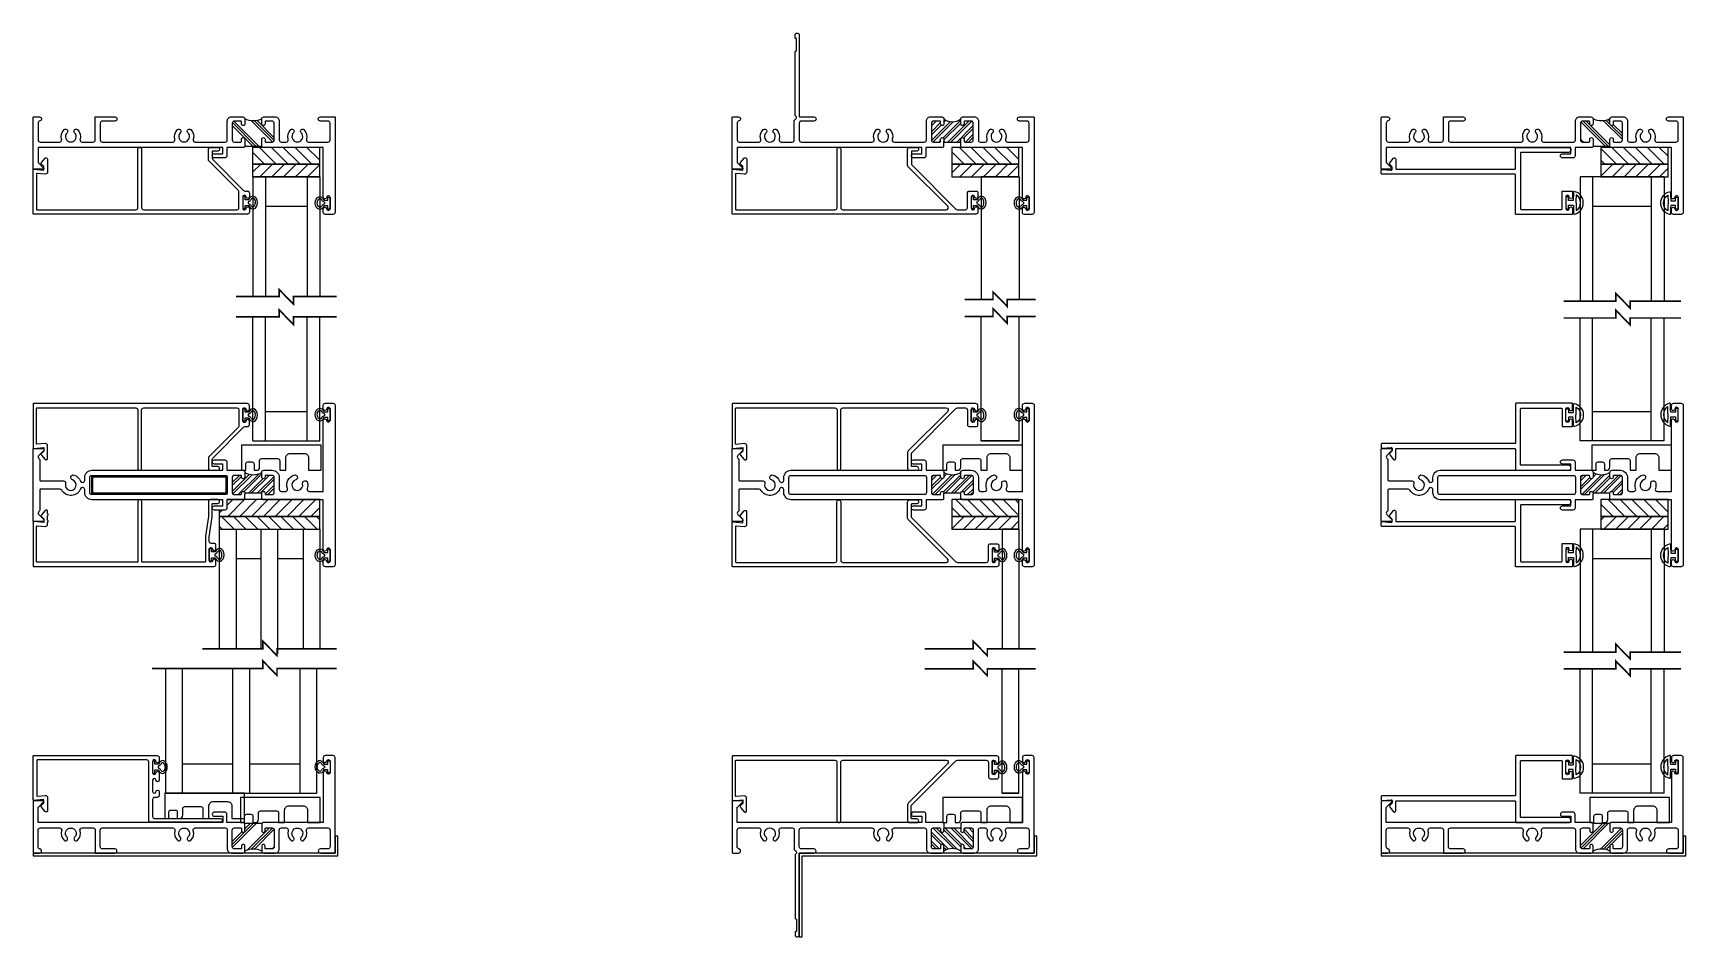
# Model space of a CAD drawing. Extents: x -23 to 190, y -172 to 85.
# Drawn here: x -4.06 to 20.58, y 8.62 to 22.09 of the extents above; entities that cross this region are included whole.
import ezdxf

# ---------------------------------------------------------------- set-up
doc = ezdxf.new("R2010")
doc.units = 0
doc.header["$MEASUREMENT"] = 0
doc.layers.get('0').update_dxf_attribs({"linetype": 'CONTINUOUS'})
for name, color, linetype in [('ALUM-RED', 1, 'CONTINUOUS'), ('Ballons', 7, 'CONTINUOUS'), ('DIM', 7, 'CONTINUOUS'), ('FRAME', 1, 'CONTINUOUS'), ('GEOMETRY', 1, 'CONTINUOUS'), ('GLASS', 7, 'CONTINUOUS'), ('MISC.', 7, 'CONTINUOUS'), ('PROFILE NUMBER', 150, 'CONTINUOUS'), ('SETTING BLOCKS', 7, 'CONTINUOUS'), ('SETTING_BLOCK', 4, 'CONTINUOUS'), ('TEXT', 7, 'CONTINUOUS')]:
    doc.layers.add(name, color=color, linetype=linetype)

# ---------------------------------------------------------------- blocks, each defined once
blk = doc.blocks.new('3801 1 INCH GLASS STOP')
blk.add_lwpolyline([(2.741, 0.327, -0.414214), (2.769, 0.299, -0.414214), (2.741, 0.271), (2.669, 0.271, 0.414214), (2.659, 0.261), (2.659, 0.167, 0.198912), (2.668, 0.145), (3.128, -0.315, 0.198912), (3.15, -0.324), (3.183, -0.324, -0.414214), (3.214, -0.355), (3.214, -0.408, -0.414214), (3.189, -0.433, -0.399638), (3.164, -0.41, 0.400364), (3.139, -0.386, 0.414214), (3.114, -0.411), (3.114, -0.581, 0.414214), (3.139, -0.606), (3.139, -0.606, 0.399638), (3.164, -0.582, -0.399638), (3.189, -0.558, -0.414214), (3.214, -0.583), (3.214, -0.637, -0.414214), (3.183, -0.668), (-0.001, -0.668, -0.414214), (-0.011, -0.658), (-0.011, -0.01, -0.440011), (0, 0), (0.149, -0.013), (0.149, 0.04), (0.115, 0.074, -0.395486), (0.114, 0.102), (0.17, 0.165, -0.691708), (0.205, 0.152), (0.205, -0.04, -0.440011), (0.171, -0.071), (0.05, -0.061, 0.440011), (0.039, -0.071), (0.039, -0.593, 0.414214), (0.049, -0.603), (1.52, -0.603, 0.414214), (1.551, -0.572), (1.551, 0.299, -0.414214), (1.579, 0.327, -0.414214), (1.607, 0.299), (1.607, -0.572, 0.414214), (1.638, -0.603), (3.027, -0.603, 0.414214), (3.058, -0.572), (3.058, -0.337, 0.198912), (3.049, -0.315), (2.612, 0.122, -0.198912), (2.603, 0.144), (2.603, 0.296, -0.414214), (2.634, 0.327)], format="xyb", close=True)
blk = doc.blocks.new('3806 MULLION')
h = blk.add_hatch()
h.set_pattern_fill('ANSI32', color=256, scale=0.25, style=0)
h.set_pattern_definition([(45, (-1.96831, -4.979215), (-0.0662913, 0.0662913), []), (45, (-1.92411, -4.979215), (-0.0662913, 0.0662913), [])])
h.paths.add_polyline_path([(-1.369, 0.094, -0.414214), (-1.394, 0.118), (-1.394, 0.134, 0.414214), (-1.404, 0.144), (-1.5, 0.144, 0.414214), (-1.531, 0.113), (-1.531, -0.113, 0.414214), (-1.5, -0.143), (-1.404, -0.143, 0.414214), (-1.394, -0.133), (-1.394, -0.118, -0.414214), (-1.369, -0.094, -0.414214), (-1.344, -0.118), (-1.093, -0.118, -0.414214), (-1.068, -0.094, -0.414214), (-1.043, -0.118), (-1.043, -0.133, 0.414214), (-1.033, -0.143), (-0.937, -0.143, 0.414214), (-0.906, -0.113), (-0.906, 0.113, 0.414214), (-0.937, 0.144), (-1.033, 0.144, 0.414214), (-1.043, 0.134), (-1.043, 0.118, -0.414214), (-1.068, 0.094, -0.414214), (-1.093, 0.118), (-1.093, 0.188, -0.275826), (-1.344, 0.188), (-1.344, 0.118, -0.414214)])
for p, q in [((-1.344, -0.118), (-1.093, -0.118)), ((-1.344, -0.203), (-1.344, -0.133))]:
    blk.add_line(p, q)
for points in [[(-1.093, -0.133), (-1.093, -0.118, -0.414214), (-1.068, -0.094, -0.414214), (-1.043, -0.118), (-1.043, -0.133, 0.414214), (-1.033, -0.143), (-0.937, -0.143, 0.414214), (-0.906, -0.113), (-0.906, 0.113, 0.414214), (-0.937, 0.144), (-1.033, 0.144, 0.414214), (-1.043, 0.134), (-1.043, 0.118, -0.414214), (-1.068, 0.094, -0.414214), (-1.093, 0.118), (-1.093, 0.188, -0.414214), (-1.062, 0.219), (-0.937, 0.219, -0.414214), (-0.831, 0.113), (-0.831, -0.062, 0.414214), (-0.8, -0.094), (-0.738, -0.094, 0.517938), (-0.709, -0.052, -0.42659), (-0.608, 0.149, -0.510157), (-0.56, 0.113), (-0.56, 0.112, -0.323599), (-0.586, 0.077, 2.284894), (-0.483, 0.018, -0.323599), (-0.466, 0.058), (-0.465, 0.058, -0.510157), (-0.41, 0.035, -0.142368), (-0.415, -0.052, 0.517938), (-0.386, -0.094), (-0.175, -0.094), (-0.175, 0.91), (-0.175, 0.961, -0.414214), (-0.15, 0.986, -0.399638), (-0.125, 0.962, 0.399638), (-0.1, 0.939), (-0.1, 0.939, 0.414214), (-0.075, 0.964), (-0.075, 1.134, 0.414214), (-0.1, 1.159), (-0.1, 1.159, 0.399638), (-0.125, 1.135, -0.399638), (-0.15, 1.111), (-0.15, 1.111, -0.414214), (-0.175, 1.136), (-0.175, 1.188, -0.414214), (-0.144, 1.219), (-0.031, 1.219, -0.414214), (0, 1.188), (0, 0), (0, -1.188, -0.414214), (-0.031, -1.219), (-0.144, -1.219, -0.414214), (-0.175, -1.188), (-0.175, -1.136, -0.414214), (-0.15, -1.111), (-0.15, -1.111, -0.399638), (-0.125, -1.135, 0.399638), (-0.1, -1.159), (-0.1, -1.159, 0.414214), (-0.075, -1.133), (-0.075, -0.964, 0.414214), (-0.1, -0.938), (-0.1, -0.938, 0.399638), (-0.125, -0.962, -0.399638), (-0.15, -0.986, -0.414214), (-0.175, -0.961), (-0.175, -0.909), (-0.175, -0.219), (-1.078, -0.219), (-1.093, -0.203)], [(-3.625, -0.143, -0.414214), (-3.656, -0.113), (-3.656, 0.113, -0.414214), (-3.625, 0.144), (-1.637, 0.144, -0.414214), (-1.606, 0.113), (-1.606, -0.113, -0.414214), (-1.637, -0.143)]]:
    blk.add_lwpolyline(points, format="xyb", close=True)
blk.add_lwpolyline([(-1.344, -0.203), (-1.359, -0.219), (-1.612, -0.219), (-1.612, -0.344, -0.414214), (-1.643, -0.374), (-1.799, -0.374, -0.414214), (-1.83, -0.344, -0.414214), (-1.799, -0.312), (-1.674, -0.312), (-1.674, -0.219), (-3.625, -0.219, -0.414214), (-3.731, -0.113), (-3.731, -0.068, 0.414214), (-3.762, -0.037), (-3.764, -0.037, 0.308174), (-3.793, -0.057, -0.627979), (-4.073, -0.078, 0.267949), (-4.1, -0.062), (-4.39, -0.062, 0.414214), (-4.4, -0.072), (-4.4, -0.37, -0.237131), (-4.413, -0.395, 0.457629), (-4.416, -0.441), (-4.346, -0.511, -0.668179), (-4.36, -0.546), (-4.49, -0.546, -0.414214), (-4.5, -0.535), (-4.5, 0), (-4.5, 0.536, -0.414214), (-4.49, 0.546), (-4.36, 0.546, -0.668179), (-4.346, 0.511), (-4.416, 0.441, 0.457629), (-4.413, 0.395, -0.237131), (-4.4, 0.37), (-4.4, 0.073, 0.414214), (-4.39, 0.063), (-4.045, 0.063, -0.500407), (-4.016, 0.023, 2.386509), (-3.914, 0.077, -0.326072), (-3.94, 0.113, -0.502305), (-3.892, 0.149, -0.227368), (-3.793, 0.057, 0.308174), (-3.764, 0.038), (-3.762, 0.038, 0.414214), (-3.731, 0.069), (-3.731, 0.113, -0.414214), (-3.625, 0.219), (-1.674, 0.219), (-1.674, 0.313), (-1.799, 0.313, -0.414214), (-1.83, 0.344, -0.414214), (-1.799, 0.375), (-1.643, 0.375, -0.414214), (-1.612, 0.344), (-1.612, 0.228, 0.414214), (-1.602, 0.219), (-1.375, 0.219, -0.414214), (-1.344, 0.188), (-1.344, 0.118, -0.414214), (-1.369, 0.094, -0.414214), (-1.394, 0.118), (-1.394, 0.134, 0.414214), (-1.404, 0.144), (-1.5, 0.144, 0.414214), (-1.531, 0.113), (-1.531, -0.113, 0.414214), (-1.5, -0.143), (-1.404, -0.143, 0.414214), (-1.394, -0.133), (-1.394, -0.118, -0.414214), (-1.369, -0.094, -0.414214), (-1.344, -0.118), (-1.344, -0.133)], format="xyb")
blk.add_arc((-1.219, 0.398), 0.245, 239.1595, 300.8405)
blk = doc.blocks.new('3800 NAIL-ON FRAME')
h = blk.add_hatch()
h.set_pattern_fill('ANSI32', color=256, scale=0.25, style=0)
h.set_pattern_definition([(45, (-3.29232, -6.189), (-0.0662913, 0.0662913), []), (45, (-3.24812, -6.189), (-0.0662913, 0.0662913), [])])
h.paths.add_polyline_path([(2.143, 0.361, 0.414214), (2.112, 0.392), (2.017, 0.392, 0.414214), (2.006, 0.382), (2.006, 0.351, -0.414214), (1.982, 0.326, -0.414214), (1.956, 0.351), (1.956, 0.423, -0.324768), (1.706, 0.423), (1.706, 0.351, -0.414214), (1.681, 0.326, -0.414214), (1.655, 0.351), (1.655, 0.382, 0.414214), (1.645, 0.392), (1.549, 0.392, 0.414214), (1.518, 0.361), (1.518, 0.111, 0.414214), (1.549, 0.08), (1.645, 0.08, 0.414214), (1.655, 0.09), (1.655, 0.121, -0.414214), (1.681, 0.146, -0.414214), (1.706, 0.121), (1.706, 0.09, 0.414214), (1.715, 0.08), (1.946, 0.08, 0.414214), (1.956, 0.09), (1.956, 0.121, -0.414214), (1.982, 0.146, -0.414214), (2.006, 0.121), (2.006, 0.09, 0.414214), (2.017, 0.08), (2.112, 0.08, 0.414214), (2.143, 0.111)])
blk.add_line((1.706, 0.015), (1.706, 0.09))
blk.add_lwpolyline([(1.706, 0.015), (1.691, 0), (1.437, 0), (1.437, -0.125, -0.414214), (1.407, -0.156), (1.251, -0.156, -0.414214), (1.22, -0.125, -0.414214), (1.251, -0.094), (1.376, -0.094), (1.376, 0), (-1.376, 0), (-1.376, -0.224, 0.198912), (-1.373, -0.231), (-1.293, -0.31, -0.668179), (-1.3, -0.327), (-1.441, -0.327, -0.414214), (-1.451, -0.317), (-1.451, 0.444, -0.414214), (-1.441, 0.454), (-1.357, 0.454, -0.414214), (-1.326, 0.423, -0.358249), (-1.35, 0.393, 0.358249), (-1.376, 0.362), (-1.376, 0.111, 0.414214), (-1.345, 0.08), (-1.055, 0.08, 0.5024), (-1.025, 0.12, -0.280293), (-0.988, 0.264, -0.498955), (-0.939, 0.256, -0.334263), (-0.945, 0.219, 2.470836), (-0.832, 0.219, -0.334263), (-0.838, 0.256), (-0.838, 0.256, -0.498955), (-0.789, 0.264, -0.280293), (-0.752, 0.12, 0.5024), (-0.722, 0.08), (-0.556, 0.08, 0.414214), (-0.525, 0.111), (-0.525, 0.399), (-0.491, 0.434), (-0.491, 0.454), (-0.513, 0.476), (-0.513, 1.426, -0.443866), (-0.501, 1.436, 0.443866), (-0.491, 1.446), (-0.491, 1.614, 0.414214), (-0.501, 1.624), (-0.502, 1.624, -0.414214), (-0.513, 1.634), (-0.513, 1.673, -0.414214), (-0.482, 1.704, -0.414214), (-0.451, 1.673), (-0.451, 0.464, 0.414214), (-0.441, 0.454), (-0.232, 0.454, -0.414214), (-0.201, 0.423, -0.414214), (-0.232, 0.392), (-0.419, 0.392, 0.414214), (-0.451, 0.361), (-0.451, 0.111, 0.414214), (-0.419, 0.08), (0.633, 0.08, 0.5024), (0.663, 0.12, -0.280293), (0.7, 0.264, -0.498955), (0.749, 0.256, -0.334263), (0.743, 0.219, 2.470836), (0.856, 0.219, -0.334263), (0.85, 0.256, -0.498955), (0.899, 0.264, -0.280293), (0.936, 0.12, 0.5024), (0.966, 0.08), (1.412, 0.08, 0.414214), (1.444, 0.111), (1.444, 0.392, -0.414214), (1.506, 0.454), (1.674, 0.454, -0.414214), (1.706, 0.423), (1.706, 0.351, -0.414214), (1.681, 0.326, -0.414214), (1.655, 0.351), (1.655, 0.382, 0.414214), (1.645, 0.392), (1.549, 0.392, 0.414214), (1.518, 0.361), (1.518, 0.111, 0.414214), (1.549, 0.08), (1.645, 0.08, 0.414214), (1.655, 0.09), (1.655, 0.121, -0.414214), (1.681, 0.146, -0.414214), (1.706, 0.121), (1.706, 0.09, 0.414214), (1.715, 0.08), (1.946, 0.08, 0.414214), (1.956, 0.09), (1.956, 0.121, -0.414214), (1.982, 0.146, -0.414214), (2.006, 0.121), (2.006, 0.09, 0.414214), (2.017, 0.08), (2.112, 0.08, 0.414214), (2.143, 0.111), (2.143, 0.361, 0.414214), (2.112, 0.392), (2.017, 0.392, 0.414214), (2.006, 0.382), (2.006, 0.351, -0.414214), (1.982, 0.326), (1.982, 0.326, -0.414214), (1.956, 0.351), (1.956, 0.423, -0.414214), (1.988, 0.454), (2.157, 0.454, -0.414214), (2.219, 0.392), (2.219, 0.111, 0.414214), (2.249, 0.08), (2.321, 0.08, 0.5024), (2.351, 0.12, -0.280293), (2.388, 0.264, -0.498955), (2.437, 0.256, -0.334263), (2.431, 0.219, 2.470836), (2.544, 0.219, -0.334263), (2.538, 0.256, -0.498955), (2.587, 0.264, -0.280293), (2.624, 0.12, 0.5024), (2.654, 0.08), (2.943, 0.08, 0.414214), (2.975, 0.111), (2.975, 0.361, 0.414214), (2.943, 0.392), (2.831, 0.392, -0.414214), (2.799, 0.423, -0.414214), (2.831, 0.454), (3.04, 0.454, -0.414214), (3.049, 0.444), (3.049, 0.444), (3.049, -0.969, -0.414214), (3.018, -1), (2.905, -1, -0.414214), (2.874, -0.969), (2.874, -0.918, -0.414214), (2.9, -0.893), (2.9, -0.893, -0.399638), (2.924, -0.916, 0.399638), (2.949, -0.94), (2.95, -0.94, 0.414214), (2.975, -0.915), (2.975, -0.745, 0.414214), (2.95, -0.72), (2.949, -0.72, 0.399638), (2.924, -0.744, -0.399638), (2.9, -0.768, -0.414214), (2.874, -0.743), (2.874, -0.691), (2.874, 0), (1.971, 0), (1.956, 0.015), (1.956, 0.09)], format="xyb")
blk.add_arc((1.831, 0.596), 0.214, 234.0157, 305.9843)
blk = doc.blocks.new('3802 45 GLASS STOP')
blk.add_lwpolyline([(3.939, -0.433, -0.399638), (3.914, -0.41, 0.400364), (3.889, -0.386, 0.414214), (3.864, -0.411), (3.864, -0.581, 0.414214), (3.889, -0.606), (3.889, -0.606, 0.399638), (3.914, -0.582, -0.399638), (3.939, -0.558, -0.414214), (3.964, -0.583), (3.964, -0.637, -0.414214), (3.933, -0.668), (-0.001, -0.668, -0.414214), (-0.011, -0.658), (-0.011, -0.01, -0.440011), (0, 0), (0.149, -0.013), (0.149, 0.04), (0.115, 0.074, -0.395486), (0.114, 0.102), (0.17, 0.165, -0.691708), (0.205, 0.152), (0.205, -0.04, -0.440011), (0.171, -0.071), (0.05, -0.061, 0.440011), (0.039, -0.071), (0.039, -0.593, 0.414214), (0.049, -0.603), (1.52, -0.603, 0.414214), (1.551, -0.572), (1.551, 0.299, -0.414214), (1.579, 0.327), (1.579, 0.327, -0.414214), (1.607, 0.299), (1.607, -0.572, 0.414214), (1.638, -0.603), (3.179, -0.603, 0.668179), (3.2, -0.55), (2.612, 0.038, -0.198912), (2.603, 0.06), (2.603, 0.296, -0.414214), (2.634, 0.327), (2.741, 0.327, -0.414214), (2.769, 0.299, -0.414214), (2.741, 0.271), (2.669, 0.271, 0.414214), (2.659, 0.261), (2.659, 0.071), (3.324, -0.594, 0.198912), (3.345, -0.603), (3.777, -0.603, 0.414214), (3.808, -0.572), (3.808, -0.355, -0.414214), (3.839, -0.324), (3.933, -0.324, -0.414214), (3.964, -0.355), (3.964, -0.408, -0.414214)], format="xyb", close=True)
blk = doc.blocks.new('A$C3BF656AD')
at = {"layer": 'SETTING BLOCKS'}
h = blk.add_hatch(dxfattribs=at)
h.set_pattern_fill('ANSI31', color=256, scale=0.25, angle=90, style=0)
h.set_pattern_definition([(135, (0.820812, -8.054306), (-0.02209709, -0.02209709), [])])
h.paths.add_polyline_path([(0, 0.0625), (0.25, 0.0625), (0.25, 0.1095), (0, 0.1095)])
h = blk.add_hatch(dxfattribs=at)
h.set_pattern_fill('ANSI31', color=256, scale=0.25, style=0)
h.set_pattern_definition([(45, (-2.098375, -8.085556), (-0.02209709, 0.02209709), [])])
h.paths.add_polyline_path([(0, 0), (0.25, 0), (0.25, 0.0625), (0, 0.0625)])
for points in [[(0, 0.0625), (0, 0.1095), (0.25, 0.1095), (0.25, 0.0625)], [(0, 0), (0, 0.0625), (0.25, 0.0625), (0.25, 0)]]:
    blk.add_lwpolyline(points, close=True, dxfattribs=at)
blk = doc.blocks.new('*U144')
at = {"layer": 'PROFILE NUMBER', "color": 5}
for p, q in [((-0.016, 0.092), (-0.013, 0.083)), ((-0.013, 0.083), (0.013, 0.083)), ((0.013, 0.083), (0.016, 0.092))]:
    blk.add_line(p, q, dxfattribs=at)
blk.add_lwpolyline([(-0.043, 0.091), (-0.043, 0.034), (-0.09, 0.034), (-0.09, 0), (0.09, 0), (0.09, 0.034), (0.043, 0.034), (0.043, 0.091)], dxfattribs=at)
for centre, start, end in [((-0.073, 0.071), 19.8289, 61.175), ((0.073, 0.071), 118.7633, 160.1945)]:
    blk.add_arc(centre, 0.06, start, end, dxfattribs=at)
blk.add_ellipse((0, 0.152), major_axis=(-0.0958, 0), ratio=0.712114, start_param=2.033109, end_param=7.391692, dxfattribs=at)
blk.add_open_spline([(0.044, 0.124), (0.053, 0.129), (0.059, 0.135), (0.069, 0.15), (0.068, 0.157), (0.049, 0.179), (0.027, 0.189), (-0.021, 0.191), (-0.045, 0.181), (-0.067, 0.16), (-0.068, 0.152), (-0.061, 0.137), (-0.054, 0.129), (-0.044, 0.124)], degree=3, knots=[2.2211, 2.2211, 2.2211, 2.2211, 2.727733, 2.727733, 3.7005, 3.7005, 4.673268, 4.673268, 5.646035, 5.646035, 6.618803, 6.618803, 7.203997, 7.203997, 7.203997, 7.203997], dxfattribs=at)
blk = doc.blocks.new('25031')
at = {"layer": 'GEOMETRY', "color": 5}
for p, q in [((-0.035, 0.042), (-0.09, 0.042)), ((-0.09, 0.042), (-0.09, 0)), ((-0.09, 0), (0.09, 0)), ((-0.035, 0.112), (-0.035, 0.042)), ((0.035, 0.042), (0.035, 0.112)), ((0.09, 0.042), (0.035, 0.042)), ((0.09, 0), (0.09, 0.042))]:
    blk.add_line(p, q, dxfattribs=at)
for centre, radius, start, end in [((0, 0.086), 0.175, 14.1622, 165.8685), ((-0.16, 0.126), 0.01, 165.8685, 267.1063), ((0, 3.29), 3.179, 267.1063, 269.3654), ((0, 0.086), 0.135, 30.4808, 149.5259), ((0, 3.29), 3.139, 267.8759, 269.9963), ((0.005, 3.056), 2.904, 269.9005, 272.1922), ((0.005, 3.056), 2.944, 270.5829, 273.0223), ((0.16, 0.126), 0.01, 273.0223, 14.1622)]:
    blk.add_arc(centre, radius, start, end, dxfattribs=at)
blk = doc.blocks.new('3809 BLOCK FRAME')
h = blk.add_hatch()
h.set_pattern_fill('PLAST', color=256, angle=45, style=0)
h.set_pattern_definition([(45, (-4.25098, -6.643), (-0.176777, 0.176777), []), (45, (-4.27308, -6.6209), (-0.176777, 0.176777), []), (45, (-4.29517, -6.5988), (-0.176777, 0.176777), [])])
edge = h.paths.add_edge_path()
edge.add_arc((-0.937, 0.093), 0.031, 270, 360, ccw=False)
edge.add_line((-0.937, 0.062), (-1.033, 0.062))
edge.add_arc((-1.033, 0.072), 0.01, 180, 270, ccw=False)
edge.add_line((-1.043, 0.072), (-1.043, 0.103))
edge.add_arc((-1.068, 0.103), 0.025, 360, 450)
edge.add_arc((-1.068, 0.103), 0.025, 90, 180)
edge.add_line((-1.093, 0.103), (-1.093, 0.031))
edge.add_arc((-1.218, -0.221), 0.281, 63.5092, 116.4908)
edge.add_line((-1.344, 0.031), (-1.344, 0.103))
edge.add_arc((-1.369, 0.103), 0.025, 0, 90)
edge.add_arc((-1.369, 0.103), 0.025, 90, 180)
edge.add_line((-1.394, 0.103), (-1.394, 0.072))
edge.add_arc((-1.404, 0.072), 0.01, 270, 360, ccw=False)
edge.add_line((-1.404, 0.062), (-1.5, 0.062))
edge.add_arc((-1.5, 0.093), 0.031, 180, 270, ccw=False)
edge.add_line((-1.531, 0.093), (-1.531, 0.343))
edge.add_arc((-1.5, 0.343), 0.031, 90, 180, ccw=False)
edge.add_line((-1.5, 0.374), (-1.404, 0.374))
edge.add_arc((-1.404, 0.364), 0.01, 0, 90, ccw=False)
edge.add_line((-1.394, 0.364), (-1.394, 0.333))
edge.add_arc((-1.369, 0.333), 0.025, 180, 270)
edge.add_arc((-1.369, 0.333), 0.025, 270, 360)
edge.add_line((-1.344, 0.333), (-1.344, 0.439))
edge.add_line((-1.344, 0.439), (-1.093, 0.439))
edge.add_line((-1.093, 0.439), (-1.093, 0.333))
edge.add_arc((-1.068, 0.333), 0.025, 180, 270)
edge.add_arc((-1.068, 0.333), 0.025, 270, 360)
edge.add_line((-1.043, 0.333), (-1.043, 0.364))
edge.add_arc((-1.033, 0.364), 0.01, 90, 180, ccw=False)
edge.add_line((-1.033, 0.374), (-0.937, 0.374))
edge.add_arc((-0.937, 0.343), 0.031, 0, 90, ccw=False)
edge.add_line((-0.906, 0.343), (-0.906, 0.093))
blk.add_line((-1.093, 0.439), (-1.344, 0.439))
for points in [[(-1.093, 0.439), (-1.093, 0.333, 0.414214), (-1.068, 0.308, 0.414214), (-1.043, 0.333), (-1.043, 0.364, -0.414214), (-1.033, 0.374), (-0.937, 0.374, -0.414214), (-0.906, 0.343), (-0.906, 0.093, -0.414214), (-0.937, 0.062), (-1.033, 0.062, -0.414214), (-1.043, 0.072), (-1.043, 0.103, 0.414214), (-1.068, 0.128), (-1.068, 0.128, 0.414214), (-1.093, 0.103), (-1.093, 0.031, 0.414214), (-1.062, 0), (-0.893, 0, 0.414214), (-0.831, 0.062), (-0.831, 0.343, -0.414214), (-0.8, 0.374), (-0.729, 0.374, -0.5024), (-0.699, 0.334, 0.280293), (-0.661, 0.19, 0.498955), (-0.613, 0.198), (-0.613, 0.198, 0.334263), (-0.618, 0.235, -2.470836), (-0.506, 0.235, 0.334263), (-0.511, 0.198, 0.498955), (-0.463, 0.19, 0.280293), (-0.425, 0.334, -0.5024), (-0.395, 0.374), (-0.106, 0.374, -0.414214), (-0.075, 0.343), (-0.075, 0.093, -0.414214), (-0.106, 0.062), (-0.219, 0.062, 0.414214), (-0.25, 0.031, 0.414214), (-0.219, 0), (0, 0), (0, 1.423, 0.414214), (-0.031, 1.454), (-0.144, 1.454, 0.414214), (-0.175, 1.423), (-0.175, 1.371, 0.414214), (-0.15, 1.346), (-0.15, 1.346, 0.399638), (-0.125, 1.37, -0.399638), (-0.1, 1.394), (-0.1, 1.394, -0.414214), (-0.075, 1.369), (-0.075, 1.199, -0.414214), (-0.1, 1.174), (-0.1, 1.174, -0.399638), (-0.125, 1.198, 0.399638), (-0.15, 1.221, 0.414214), (-0.175, 1.196), (-0.175, 0.464, -0.414214), (-0.185, 0.454), (-1.078, 0.454), (-1.093, 0.439)], [(-1.344, 0.439), (-1.344, 0.439), (-1.359, 0.454), (-1.612, 0.454), (-1.612, 0.579, 0.414214), (-1.643, 0.61), (-1.799, 0.61, 0.414214), (-1.83, 0.579, 0.414214), (-1.799, 0.548), (-1.674, 0.548), (-1.674, 0.454), (-4.425, 0.454), (-4.425, 0.678, -0.198912), (-4.422, 0.685), (-4.343, 0.764, 0.668179), (-4.35, 0.781), (-4.49, 0.781, 0.414214), (-4.5, 0.771), (-4.5, 0.01, 0.414214), (-4.49, 0), (-4.406, 0, 0.414214), (-4.375, 0.031, 0.358249), (-4.4, 0.061, -0.358249), (-4.425, 0.092), (-4.425, 0.343, -0.414214), (-4.394, 0.374), (-4.105, 0.374, -0.5024), (-4.075, 0.334, 0.280293), (-4.037, 0.19, 0.498955), (-3.989, 0.198, 0.334263), (-3.994, 0.235, -2.470836), (-3.882, 0.235, 0.334263), (-3.887, 0.198, 0.498955), (-3.839, 0.19, 0.280293), (-3.801, 0.334, -0.5024), (-3.771, 0.374), (-3.606, 0.374, -0.414214), (-3.575, 0.343), (-3.575, 0), (-3.281, 0, 0.414214), (-3.25, 0.031, 0.414214), (-3.281, 0.062), (-3.469, 0.062, -0.414214), (-3.5, 0.093), (-3.5, 0.343, -0.414214), (-3.469, 0.374), (-2.417, 0.374, -0.5024), (-2.387, 0.334, 0.280293), (-2.349, 0.19, 0.498955), (-2.301, 0.198, 0.334263), (-2.306, 0.235, -2.470836), (-2.194, 0.235, 0.334263), (-2.199, 0.198, 0.498955), (-2.151, 0.19, 0.280293), (-2.113, 0.334, -0.5024), (-2.083, 0.374), (-1.637, 0.374, -0.414214), (-1.606, 0.343), (-1.606, 0.062, 0.414214), (-1.544, 0), (-1.375, 0, 0.414214), (-1.344, 0.031), (-1.344, 0.103, 0.414214), (-1.369, 0.128, 0.414214), (-1.394, 0.103), (-1.394, 0.072, -0.414214), (-1.404, 0.062), (-1.5, 0.062, -0.414214), (-1.531, 0.093), (-1.531, 0.343, -0.414214), (-1.5, 0.374), (-1.404, 0.374, -0.414214), (-1.394, 0.364), (-1.394, 0.333, 0.414214), (-1.369, 0.308, 0.414214), (-1.344, 0.333), (-1.344, 0.439)]]:
    blk.add_lwpolyline(points, format="xyb")
blk.add_arc((-1.218, -0.221), 0.281, 63.5092, 116.4908)
blk = doc.blocks.new('3816_1.25in_Step_Glass_Stop')
blk.add_line((2.765, 0.611), (2.765, 0.611))
blk.add_lwpolyline([(0.139, 0.013, -0.440011), (0.15, 0.003), (0.15, -0.034, -0.198912), (0.147, -0.041), (0.117, -0.071, 0.388879), (0.115, -0.098), (0.171, -0.164, 0.700208), (0.206, -0.151), (0.206, -0.013, -0.414214), (0.216, -0.003), (1.98, -0.003, -0.414214), (1.99, -0.013), (1.99, -0.317, 0.414214), (2, -0.327), (2.778, -0.327, 1), (2.778, -0.252), (2.075, -0.252, -0.414214), (2.065, -0.242), (2.065, 0.588, -0.414214), (2.075, 0.598), (2.674, 0.598, -0.414214), (2.684, 0.588), (2.684, 0.334, 0.414214), (2.694, 0.324), (2.83, 0.324, 0.414214), (2.84, 0.334), (2.84, 0.411, 1), (2.79, 0.411, -1), (2.74, 0.411), (2.74, 0.586, -1), (2.79, 0.586, 1), (2.84, 0.586), (2.84, 0.663, 0.414214), (2.83, 0.673), (2, 0.673, 0.414214), (1.99, 0.663), (1.99, 0.082, -0.414214), (1.98, 0.072), (0, 0.072, 0.414214), (-0.01, 0.062), (-0.01, 0.011, 0.440011), (0.001, 0.001)], format="xyb", close=True)

msp = doc.modelspace()

# ---------------------------------------------------------------- hatches: boundary and pattern name
at = {"layer": 'DIM'}
h = msp.add_hatch(dxfattribs=at)
h.set_pattern_fill('ANSI31', color=256, angle=90, style=0)
h.set_pattern_definition([(225, (22.13302, 33.75572), (-0.08838835, 0.08838835), [])])
h.paths.add_polyline_path([(0.218, 14.888), (-1.282, 14.888), (-1.282, 14.982), (-1.178, 14.982, 0.414214), (-1.168, 14.992), (-1.168, 15.138), (0.218, 15.138)])
h = msp.add_hatch(dxfattribs=at)
h.set_pattern_fill('ANSI31', color=256, style=0)
h.set_pattern_definition([(315, (22.13302, 33.75572), (-0.08838835, -0.08838835), [])])
h.paths.add_polyline_path([(0.218, 14.7), (-1.282, 14.7), (-1.282, 14.888), (0.218, 14.888)])

# ---------------------------------------------------------------- linework, layer by layer
at = {"layer": 'ALUM-RED'}
msp.add_lwpolyline([(-2.226, 11.24, 0.975), (-2.276, 11.238), (-2.276, 11.068, 0.975), (-2.226, 11.067, -0.975), (-2.176, 11.066), (-2.176, 10.96, -0.975), (-2.226, 10.959, 0.975), (-2.276, 10.957), (-2.276, 10.787, 0.975), (-2.226, 10.786, -0.975), (-2.176, 10.785), (-2.176, 10.731, -0.414214), (-2.207, 10.7), (-2.245, 10.7, 0.414214), (-2.276, 10.669), (-2.276, 10.417, 0.414214), (-2.245, 10.386), (-1.265, 10.386, -1), (-1.265, 10.33), (-2.301, 10.33, -0.414214), (-2.332, 10.361), (-2.332, 11.229, 0.414214), (-2.363, 11.26), (-3.99, 11.26, 0.414214), (-4, 11.25), (-4, 10.728, 0.440011), (-3.989, 10.718), (-3.874, 10.728, -0.440011), (-3.84, 10.698), (-3.84, 10.505, -0.691708), (-3.875, 10.492), (-3.931, 10.556, -0.395486), (-3.93, 10.583), (-3.899, 10.614, 0.198912), (-3.896, 10.621), (-3.896, 10.659, 0.440011), (-3.907, 10.669), (-4.045, 10.657, -0.440011), (-4.056, 10.667), (-4.056, 11.315, -0.414214), (-4.046, 11.325), (-2.207, 11.325, -0.414214), (-2.176, 11.294), (-2.176, 11.241, -0.975)], format="xyb", close=True, dxfattribs=at)
at = {"layer": 'Ballons'}
for p, q in [((10.075, 19.95), (10.075, 18.119)), ((10.075, 19.95), (10.637, 19.95)), ((10.637, 19.95), (10.637, 18.119)), ((10.075, 16.013), (10.075, 17.869)), ((10.637, 16.013), (10.637, 17.869))]:
    msp.add_line(p, q, dxfattribs=at)
at = {"layer": 'DIM'}
for p, q in [((-0.657, 14.7), (-0.407, 14.7)), ((-0.626, 14.7), (-0.438, 14.7)), ((-2.078, 10.763), (0.172, 10.763))]:
    msp.add_line(p, q, dxfattribs=at)
at = {"layer": 'DIM', "color": 5, "lineweight": 40}
msp.add_lwpolyline([(-3.174, 15.481), (-3.174, 15.231), (-1.174, 15.231), (-1.174, 15.481)], close=True, dxfattribs=at)
at = {"layer": 'FRAME'}
for points in [[(9.115, 20.388, -0.414214), (9.143, 20.36, -0.414214), (9.115, 20.332), (9.043, 20.332, 0.414214), (9.033, 20.322), (9.033, 20.131), (9.697, 19.467, 0.198912), (9.719, 19.458), (9.838, 19.458, 0.414214), (9.869, 19.489), (9.869, 19.706, -0.414214), (9.9, 19.737), (9.994, 19.737, -0.414214), (10.025, 19.706), (10.025, 19.652, -0.414214), (10, 19.627, -0.399638), (9.975, 19.651, 0.400364), (9.95, 19.675, 0.414214), (9.925, 19.65), (9.925, 19.48, 0.414214), (9.95, 19.455), (9.95, 19.455, 0.399638), (9.975, 19.478, -0.399638), (10, 19.502, -0.414214), (10.025, 19.477), (10.025, 19.424, -0.414214), (9.994, 19.393), (6.373, 19.393, -0.414214), (6.363, 19.403), (6.363, 20.051, -0.440011), (6.373, 20.061), (6.523, 20.047), (6.523, 20.101), (6.488, 20.135, -0.395486), (6.487, 20.162), (6.543, 20.226, -0.691708), (6.579, 20.213), (6.579, 20.02, -0.440011), (6.545, 19.989), (6.423, 20, 0.440011), (6.413, 19.99), (6.413, 19.468, 0.414214), (6.423, 19.458), (7.894, 19.458, 0.414214), (7.925, 19.489), (7.925, 20.36, -0.414214), (7.953, 20.388), (7.953, 20.388, -0.414214), (7.981, 20.36), (7.981, 19.489, 0.414214), (8.012, 19.458), (9.552, 19.458, 0.668179), (9.574, 19.511), (8.986, 20.099, -0.198912), (8.977, 20.121), (8.977, 20.357, -0.414214), (9.008, 20.388)], [(9.115, 15.575, 0.414214), (9.143, 15.603, 0.414214), (9.115, 15.631), (9.043, 15.631, -0.414214), (9.033, 15.641), (9.033, 15.831), (9.697, 16.496, -0.198912), (9.719, 16.505), (9.838, 16.505, -0.414214), (9.869, 16.474), (9.869, 16.257, 0.414214), (9.9, 16.226), (9.994, 16.226, 0.414214), (10.025, 16.257), (10.025, 16.31, 0.414214), (10, 16.335, 0.399638), (9.975, 16.312, -0.400364), (9.95, 16.288, -0.414214), (9.925, 16.313), (9.925, 16.483, -0.414214), (9.95, 16.508), (9.95, 16.508, -0.399638), (9.975, 16.484, 0.399638), (10, 16.46, 0.414214), (10.025, 16.485), (10.025, 16.539, 0.414214), (9.994, 16.57), (6.373, 16.57, 0.414214), (6.363, 16.56), (6.363, 15.912, 0.440011), (6.373, 15.902), (6.523, 15.915), (6.523, 15.862), (6.488, 15.828, 0.395486), (6.487, 15.8), (6.543, 15.737, 0.691708), (6.579, 15.75), (6.579, 15.942, 0.440011), (6.545, 15.973), (6.423, 15.962, -0.440011), (6.413, 15.972), (6.413, 16.495, -0.414214), (6.423, 16.505), (7.894, 16.505, -0.414214), (7.925, 16.474), (7.925, 15.603, 0.414214), (7.953, 15.575), (7.953, 15.575, 0.414214), (7.981, 15.603), (7.981, 16.474, -0.414214), (8.012, 16.505), (9.552, 16.505, -0.668179), (9.574, 16.452), (8.986, 15.864, 0.198912), (8.977, 15.842), (8.977, 15.606, 0.414214), (9.008, 15.575)], [(-4.006, 14.218), (-4.006, 14.74, -0.440011), (-3.995, 14.75), (-3.874, 14.74, 0.440011), (-3.84, 14.771), (-3.84, 14.799, -0.267949), (-3.835, 14.808, 0.57735), (-3.835, 14.825, -0.267949), (-3.84, 14.834), (-3.84, 14.899, -0.267949), (-3.835, 14.908, 0.57735), (-3.835, 14.925, -0.267949), (-3.84, 14.934), (-3.84, 14.963, 0.691708), (-3.875, 14.976), (-3.931, 14.912, 0.395486), (-3.93, 14.885), (-3.896, 14.851), (-3.896, 14.798), (-4.045, 14.811, 0.440011), (-4.056, 14.801), (-4.056, 14.153, 0.414214), (-4.046, 14.143), (-1.362, 14.143, 0.414214), (-1.331, 14.174), (-1.331, 14.227, 0.975), (-1.381, 14.229, -0.975), (-1.431, 14.23), (-1.431, 14.4, -0.975), (-1.381, 14.401, 0.975), (-1.331, 14.402), (-1.331, 14.456, 0.414214), (-1.362, 14.487), (-1.4, 14.487, -0.414214), (-1.431, 14.518), (-1.431, 14.581, -0.035412), (-1.431, 14.585), (-1.387, 14.88, 0.035412), (-1.386, 14.892), (-1.386, 15.072, -0.414214), (-1.376, 15.082), (-1.304, 15.082, 1), (-1.304, 15.138), (-1.411, 15.138, 0.414214), (-1.442, 15.107), (-1.442, 14.892, -0.035412), (-1.442, 14.888), (-1.486, 14.593, 0.035412), (-1.487, 14.581), (-1.487, 14.218, -0.414214), (-1.497, 14.208), (-2.428, 14.208, -0.414214), (-2.438, 14.218), (-2.438, 15.11, 1), (-2.494, 15.11), (-2.494, 14.218, -0.414214), (-2.504, 14.208), (-3.996, 14.208, -0.414214)]]:
    msp.add_lwpolyline(points, format="xyb", close=True, dxfattribs=at)
at = {"layer": 'GLASS'}
for p, q in [((-0.782, 19.95), (-0.782, 18.165)), ((0.218, 19.95), (-0.782, 19.95)), ((-0.595, 19.95), (-0.595, 18.165)), ((0.03, 19.95), (0.03, 18.165)), ((0.218, 19.95), (0.218, 18.165)), ((10.636, 19.95), (10.075, 19.95)), ((19.002, 19.95), (19.002, 18.095)), ((20.252, 19.95), (19.002, 19.95)), ((19.185, 19.95), (19.185, 18.095)), ((20.06, 19.95), (20.06, 18.095)), ((20.252, 19.95), (20.252, 18.095)), ((-0.595, 19.513), (0.03, 19.513)), ((19.185, 19.513), (20.06, 19.513)), ((-0.782, 16.013), (-0.782, 17.863)), ((-0.595, 16.013), (-0.595, 17.863)), ((0.03, 16.013), (0.03, 17.863)), ((0.218, 16.013), (0.218, 17.863)), ((19.002, 16.013), (19.002, 17.845)), ((19.185, 16.013), (19.185, 17.845)), ((20.06, 16.013), (20.06, 17.845)), ((20.252, 16.013), (20.252, 17.845)), ((-0.595, 16.45), (0.03, 16.45)), ((19.185, 16.45), (20.06, 16.45)), ((-0.782, 16.013), (0.218, 16.013)), ((10.075, 16.013), (10.637, 16.013)), ((10.636, 16.013), (10.075, 16.013)), ((20.252, 16.013), (19.002, 16.013)), ((-1.282, 14.7), (-1.282, 12.916)), ((-1.032, 14.7), (-1.032, 12.916)), ((-0.657, 12.916), (-0.657, 14.7)), ((-0.407, 12.842), (-0.407, 14.7)), ((-0.032, 14.7), (-0.032, 12.916)), ((0.218, 14.7), (0.218, 12.916)), ((10.386, 14.7), (10.386, 12.916)), ((10.636, 14.7), (10.386, 14.7)), ((10.386, 14.7), (10.636, 14.7)), ((10.636, 14.7), (10.636, 12.916)), ((19.002, 14.7), (19.002, 12.867)), ((20.252, 14.7), (19.002, 14.7)), ((19.185, 14.7), (19.185, 12.867)), ((20.06, 14.7), (20.06, 12.867)), ((20.252, 14.7), (20.252, 12.867)), ((-1.032, 14.263), (-0.657, 14.263)), ((-0.407, 14.263), (-0.032, 14.263)), ((19.185, 14.263), (20.06, 14.263)), ((-2.078, 10.763), (-2.078, 12.621)), ((-1.828, 10.763), (-1.828, 12.621)), ((-1.078, 10.763), (-1.078, 12.621)), ((-0.828, 10.763), (-0.828, 12.621)), ((-0.078, 10.763), (-0.078, 12.621)), ((0.172, 10.763), (0.172, 12.621)), ((10.386, 10.763), (10.386, 12.617)), ((10.636, 10.763), (10.636, 12.617)), ((19.002, 10.763), (19.002, 12.617)), ((19.185, 10.763), (19.185, 12.617)), ((20.06, 10.763), (20.06, 12.617)), ((20.252, 10.763), (20.252, 12.617)), ((-1.828, 11.2), (-1.078, 11.2)), ((-0.828, 11.2), (-0.078, 11.2)), ((19.185, 11.2), (20.06, 11.2)), ((10.386, 10.763), (10.636, 10.763)), ((10.636, 10.763), (10.386, 10.763)), ((20.252, 10.763), (19.002, 10.763))]:
    msp.add_line(p, q, dxfattribs=at)
at = {"layer": 'GLASS', "const_width": 0.024}
for points in [[(0.468, 18.165), (-0.176, 18.165), (-0.176, 18.05), (-0.388, 18.268), (-0.388, 18.165), (-1.032, 18.165)], [(9.825, 18.119), (10.249, 18.119), (10.249, 18.235), (10.462, 18.017), (10.462, 18.119), (10.887, 18.119)], [(18.752, 18.095), (19.532, 18.095), (19.532, 18.211), (19.744, 17.993), (19.744, 18.095), (20.502, 18.095)], [(0.468, 17.863), (-0.176, 17.863), (-0.176, 17.747), (-0.388, 17.966), (-0.388, 17.863), (-1.032, 17.863)], [(9.825, 17.869), (10.249, 17.869), (10.249, 17.985), (10.462, 17.767), (10.462, 17.869), (10.887, 17.869)], [(18.752, 17.845), (19.532, 17.845), (19.532, 17.961), (19.744, 17.743), (19.744, 17.845), (20.502, 17.845)], [(-1.532, 12.916), (-0.634, 12.916), (-0.634, 13.031), (-0.421, 12.813), (-0.421, 12.916), (0.468, 12.916)], [(9.232, 12.916), (9.953, 12.916), (9.953, 13.031), (10.165, 12.813), (10.165, 12.916), (10.886, 12.916)], [(18.752, 12.867), (19.532, 12.867), (19.532, 12.983), (19.744, 12.765), (19.744, 12.867), (20.502, 12.867)], [(-2.282, 12.621), (-0.634, 12.621), (-0.634, 12.737), (-0.421, 12.518), (-0.421, 12.621), (0.468, 12.621)], [(9.232, 12.617), (9.953, 12.617), (9.953, 12.733), (10.165, 12.515), (10.165, 12.617), (10.886, 12.617)], [(18.752, 12.617), (19.532, 12.617), (19.532, 12.733), (19.744, 12.515), (19.744, 12.617), (20.502, 12.617)]]:
    msp.add_lwpolyline(points, dxfattribs=at)
at = {"layer": 'MISC.'}
for points in [[(-4.056, 9.871), (-4.056, 9.831), (0.484, 9.831), (0.484, 10.121), (0.444, 10.121), (0.444, 9.871)], [(7.363, 9.871), (7.363, 8.621), (7.403, 8.621), (7.403, 9.831), (10.903, 9.831), (10.903, 10.121), (10.863, 10.121), (10.863, 9.871)], [(16.036, 9.871), (16.036, 9.831), (20.576, 9.831), (20.576, 10.121), (20.536, 10.121), (20.536, 9.871)]]:
    msp.add_lwpolyline(points, close=True, dxfattribs=at)
at = {"layer": 'SETTING BLOCKS'}
msp.add_lwpolyline([(-1.282, 14.982), (-1.282, 14.888), (0.218, 14.888), (0.218, 15.138), (-1.168, 15.138)], dxfattribs=at)
msp.add_lwpolyline([(-1.282, 14.888), (-1.282, 14.7), (0.218, 14.7), (0.218, 14.888)], close=True, dxfattribs=at)
at = {"layer": 'SETTING_BLOCK', "color": 7}
for points in [[(-0.68, 15.622), (-0.68, 15.72, -0.414214), (-0.65, 15.75), (-0.41, 15.75, -0.414214), (-0.38, 15.72), (-0.38, 15.575), (-0.29, 15.575), (-0.29, 15.763, -0.414214), (-0.228, 15.825), (-0.012, 15.825, -0.414214), (0.05, 15.763), (0.05, 15.575), (0.238, 15.575), (0.238, 15.95), (-0.95, 15.95), (-0.95, 15.575), (-0.887, 15.575), (-0.887, 15.67, -0.414214), (-0.857, 15.7), (-0.792, 15.7, -0.414214), (-0.762, 15.67), (-0.762, 15.575), (-0.727, 15.575, 0.414214)], [(9.77, 15.622), (9.77, 15.72, -0.414214), (9.8, 15.75), (10.04, 15.75, -0.414214), (10.07, 15.72), (10.07, 15.575), (10.16, 15.575), (10.16, 15.763, -0.414214), (10.222, 15.825), (10.438, 15.825, -0.414214), (10.5, 15.763), (10.5, 15.575), (10.688, 15.575), (10.688, 15.95), (9.5, 15.95), (9.5, 15.575), (9.563, 15.575), (9.563, 15.67, -0.414214), (9.593, 15.7), (9.658, 15.7, -0.414214), (9.688, 15.67), (9.688, 15.575), (9.723, 15.575, 0.414214)], [(19.443, 15.622), (19.443, 15.72, -0.414214), (19.473, 15.75), (19.713, 15.75, -0.414214), (19.743, 15.72), (19.743, 15.575), (19.833, 15.575), (19.833, 15.763, -0.414214), (19.895, 15.825), (20.111, 15.825, -0.414214), (20.173, 15.763), (20.173, 15.575), (20.361, 15.575), (20.361, 15.95), (19.173, 15.95), (19.173, 15.575), (19.236, 15.575), (19.236, 15.67, -0.414214), (19.266, 15.7), (19.331, 15.7, -0.414214), (19.361, 15.67), (19.361, 15.575), (19.396, 15.575, 0.414214)], [(-1.825, 10.435), (-1.825, 10.533, -0.414214), (-1.795, 10.563), (-1.555, 10.563, -0.414214), (-1.525, 10.533), (-1.525, 10.388), (-1.435, 10.388), (-1.435, 10.576, -0.414214), (-1.373, 10.638), (-1.157, 10.638, -0.414214), (-1.095, 10.576), (-1.095, 10.388), (-0.907, 10.388), (-0.907, 10.763), (-2.095, 10.763), (-2.095, 10.388), (-2.032, 10.388), (-2.032, 10.483, -0.414214), (-2.002, 10.513), (-1.937, 10.513, -0.414214), (-1.907, 10.483), (-1.907, 10.388), (-1.872, 10.388, 0.414214)], [(-0.697, 10.372), (-0.697, 10.47, -0.414214), (-0.667, 10.5), (-0.427, 10.5, -0.414214), (-0.397, 10.47), (-0.397, 10.325), (-0.307, 10.325), (-0.307, 10.513, -0.414214), (-0.245, 10.575), (-0.029, 10.575, -0.414214), (0.033, 10.513), (0.033, 10.325), (0.221, 10.325), (0.221, 10.7), (-0.967, 10.7), (-0.967, 10.325), (-0.904, 10.325), (-0.904, 10.42, -0.414214), (-0.874, 10.45), (-0.809, 10.45, -0.414214), (-0.779, 10.42), (-0.779, 10.325), (-0.744, 10.325, 0.414214)], [(9.77, 10.372), (9.77, 10.47, -0.414214), (9.8, 10.5), (10.04, 10.5, -0.414214), (10.07, 10.47), (10.07, 10.325), (10.16, 10.325), (10.16, 10.513, -0.414214), (10.222, 10.575), (10.438, 10.575, -0.414214), (10.5, 10.513), (10.5, 10.325), (10.688, 10.325), (10.688, 10.7), (9.5, 10.7), (9.5, 10.325), (9.563, 10.325), (9.563, 10.42, -0.414214), (9.593, 10.45), (9.658, 10.45, -0.414214), (9.688, 10.42), (9.688, 10.325), (9.723, 10.325, 0.414214)], [(19.412, 10.372), (19.412, 10.47, -0.414214), (19.442, 10.5), (19.682, 10.5, -0.414214), (19.712, 10.47), (19.712, 10.325), (19.802, 10.325), (19.802, 10.513, -0.414214), (19.864, 10.575), (20.08, 10.575, -0.414214), (20.142, 10.513), (20.142, 10.325), (20.33, 10.325), (20.33, 10.7), (19.142, 10.7), (19.142, 10.325), (19.205, 10.325), (19.205, 10.42, -0.414214), (19.235, 10.45), (19.3, 10.45, -0.414214), (19.33, 10.42), (19.33, 10.325), (19.365, 10.325, 0.414214)]]:
    msp.add_lwpolyline(points, format="xyb", close=True, dxfattribs=at)
at = {"layer": 'TEXT'}
for p, q in [((-1.282, 14.7), (0.218, 14.7)), ((-1.328, 10.763), (0.172, 10.763))]:
    msp.add_line(p, q, dxfattribs=at)

# ---------------------------------------------------------------- block references
at = {"layer": 'FRAME'}
for name, p in [('3800 NAIL-ON FRAME', (7.813, 20.388)), ('3801 1 INCH GLASS STOP', (-4.046, 20.061)), ('3806 MULLION', (0.444, 15.356)), ('3806 MULLION', (10.863, 15.356)), ('3806 MULLION', (20.536, 15.356)), ('3816_1.25in_Step_Glass_Stop', (16.046, 15.902)), ('3802 45 GLASS STOP', (6.373, 14.806)), ('3809 BLOCK FRAME', (0.444, 9.871)), ('3816_1.25in_Step_Glass_Stop', (16.046, 10.652)), ('3809 BLOCK FRAME', (20.536, 9.871))]:
    msp.add_blockref(name, p, dxfattribs=at)
at = {"layer": 'FRAME', "xscale": -1, "rotation": 180}
for name, p in [('3809 BLOCK FRAME', (0.444, 20.842)), ('3809 BLOCK FRAME', (20.536, 20.842)), ('3816_1.25in_Step_Glass_Stop', (16.046, 20.061)), ('3801 1 INCH GLASS STOP', (-4.046, 15.902)), ('3816_1.25in_Step_Glass_Stop', (16.046, 14.811)), ('3802 45 GLASS STOP', (6.373, 10.652)), ('3800 NAIL-ON FRAME', (7.813, 10.325))]:
    msp.add_blockref(name, p, dxfattribs=at)
at = {"layer": 'TEXT', "xscale": -4, "yscale": 4, "zscale": 4, "rotation": 180}
for p in [(-0.785, 20.388), (9.636, 20.388), (19.31, 20.388), (9.636, 15.138), (19.31, 15.138)]:
    msp.add_blockref('A$C3BF656AD', p, dxfattribs=at)
at = {"layer": 'TEXT'}
for name, p, rotation in [('25031', (18.786, 19.562), 270), ('*U144', (-0.932, 19.565), 270), ('*U144', (9.925, 19.565), 270), ('25031', (20.461, 16.405), 90.00000000000001), ('*U144', (-0.932, 16.398), 270), ('*U144', (9.925, 16.398), 270), ('*U144', (-1.431, 14.315), 270), ('*U144', (10.237, 14.31), 270), ('25031', (18.786, 14.312), 270), ('*U144', (-2.276, 11.153), 270), ('*U144', (10.237, 11.148), 270), ('25031', (20.461, 11.155), 89.99999999999999)]:
    msp.add_blockref(name, p, dxfattribs=dict(at, rotation=rotation))
at = {"layer": 'TEXT', "xscale": -1}
for name, p, rotation in [('25031', (20.461, 19.558), 90), ('*U144', (0.369, 19.558), 90), ('*U144', (10.788, 19.558), 90), ('*U144', (0.369, 16.405), 90), ('*U144', (10.788, 16.405), 90), ('25031', (18.786, 16.4), 270), ('*U144', (0.369, 14.308), 90), ('*U144', (10.788, 14.308), 90), ('25031', (20.461, 14.308), 90), ('*U144', (0.369, 11.155), 90), ('*U144', (10.788, 11.155), 90), ('25031', (18.786, 11.151), 270)]:
    msp.add_blockref(name, p, dxfattribs=dict(at, rotation=rotation))

doc.saveas('drawing.dxf')
